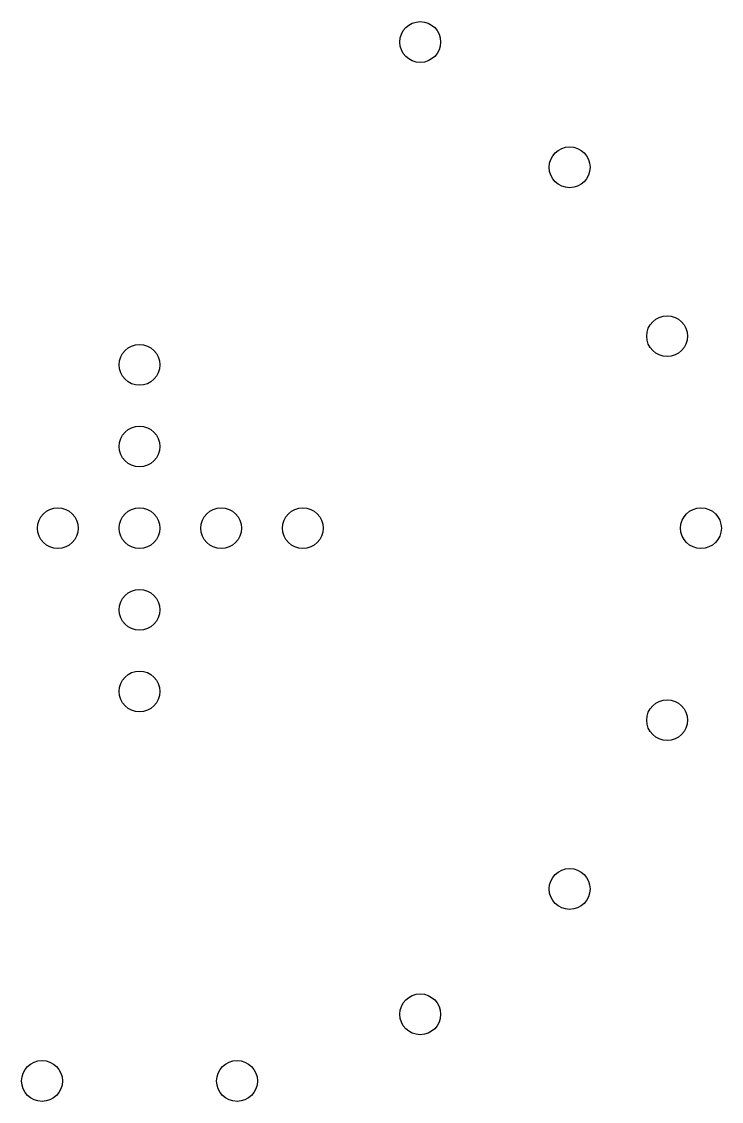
# Model space of a CAD drawing. Header units: millimetres. Extents: x -47.5 to 47.5, y -38.1 to 38.1.
# Drawn here: x 12.66 to 16.09, y 23.39 to 28.68 of the extents above; entities that cross this region are included whole.
import ezdxf

# ---------------------------------------------------------------- set-up
doc = ezdxf.new("R2010")
doc.units = ezdxf.units.MM
doc.header["$MEASUREMENT"] = 0
doc.layers.add('L1', color=7, linetype='Continuous')

msp = doc.modelspace()

# ---------------------------------------------------------------- linework, layer by layer
at = {"layer": 'L1'}
for centre in [(14.6156, 28.5825), (15.3472, 27.9686), (15.8248, 27.1415), (13.2406, 27.0009), (13.2406, 26.6009), (12.8406, 26.2009), (13.2406, 26.2009), (13.6406, 26.2009), (14.0406, 26.2009), (15.9906, 26.2009), (13.2406, 25.8009), (13.2406, 25.4009), (15.8248, 25.2604), (15.3472, 24.4333), (14.6156, 23.8194), (12.7631, 23.4927), (13.7181, 23.4927)]:
    msp.add_circle(centre, 0.1, dxfattribs=at)

doc.saveas('drawing.dxf')
